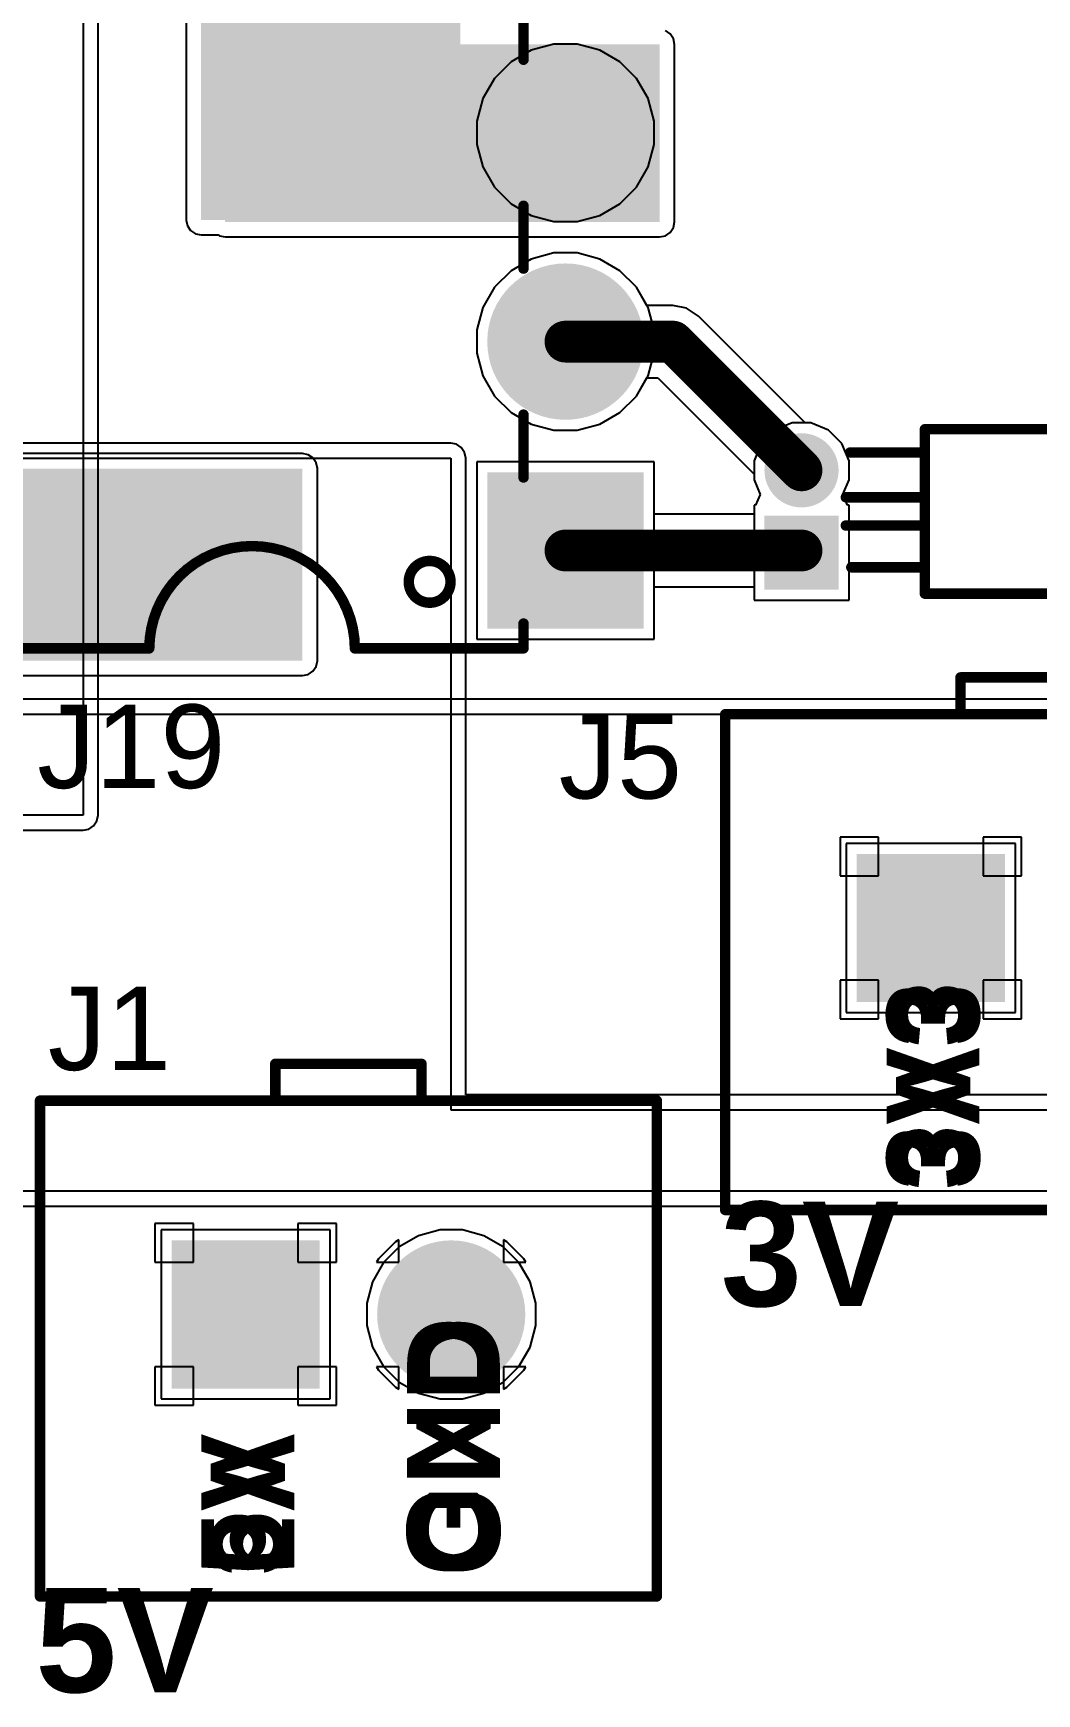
# Model space of a CAD drawing. Header units: inches. Extents: x 0 to 5376, y 0 to 5416.
# Drawn here: x 20.96 to 33.16, y 70.9 to 91.09 of the extents above; entities that cross this region are included whole.
import ezdxf

# ---------------------------------------------------------------- set-up
doc = ezdxf.new("R2010")
doc.units = ezdxf.units.IN
for name, color, linetype in [('Bottom Layer', 5, 'Continuous'), ('Bottom Overlay', 54, 'Continuous'), ('Bottom Solder', 6, 'Continuous'), ('Layer 1', 16, 'Continuous'), ('Layer 2', 76, 'Continuous'), ('Multi-Layer', 9, 'Continuous'), ('Pad Holes', 156, 'Continuous'), ('Top Layer', 1, 'Continuous'), ('Top Overlay', 2, 'Continuous'), ('Top Solder', 216, 'Continuous')]:
    doc.layers.add(name, color=color, linetype=linetype)
doc.styles.add('Arial', font='', dxfattribs={"height": 0.2})
doc.styles.add('Arial_Bold', font='', dxfattribs={"height": 0.2})
doc.styles.get('Arial').set_extended_font_data('Arial')
doc.styles.get('Arial_Bold').set_extended_font_data('Arial', bold=True)

msp = doc.modelspace()

# ---------------------------------------------------------------- hatches: boundary and pattern name
at = {"layer": 'Bottom Layer'}
h = msp.add_hatch(color=5, dxfattribs=at)
edge = h.paths.add_edge_path()
edge.add_arc((27.42919838, 89.88425), 0.8999982, 0, 360)
h = msp.add_hatch(color=5, dxfattribs=at)
edge = h.paths.add_edge_path()
edge.add_arc((27.42919838, 87.34425), 0.8999982, 0, 360)
h = msp.add_hatch(color=5, dxfattribs=at)
edge = h.paths.add_edge_path()
edge.add_arc((30.29939838, 85.779102), 0.3999992, 0, 360)
for points in [[(8.991599999999998, 83.4644), (24.2316, 83.4644), (24.2316, 85.8012), (8.991599999999998, 85.8012)], [(26.52920018, 83.9042518), (26.52920018, 85.7042482), (28.32919657999999, 85.7042482), (28.32919657999999, 83.9042518)], [(29.89939918, 84.3788), (29.89939918, 85.17879839999999), (30.69939758, 85.17879839999999), (30.69939758, 84.3788)], [(31.0216042, 81.0631983), (32.7216008, 81.0631983), (32.7216008, 79.36320169999999), (31.0216042, 79.36320169999999)], [(22.6904042, 76.3641983), (24.3904008, 76.3641983), (24.3904008, 74.66420169999999), (22.6904042, 74.66420169999999)]]:
    msp.add_hatch(color=5, dxfattribs=at).paths.add_polyline_path(points)
h = msp.add_hatch(color=5, dxfattribs=at)
edge = h.paths.add_edge_path()
edge.add_arc((26.0403975, 75.51419999999999), 0.8499983, 0, 360)
at = {"layer": 'Bottom Solder'}
h = msp.add_hatch(color=6, dxfattribs=at)
edge = h.paths.add_edge_path()
edge.add_arc((27.42919838, 89.88425), 0.9507981999999999, 0, 360)
h = msp.add_hatch(color=6, dxfattribs=at)
edge = h.paths.add_edge_path()
edge.add_arc((27.42919838, 87.34425), 0.9507981999999999, 0, 360)
h = msp.add_hatch(color=6, dxfattribs=at)
edge = h.paths.add_edge_path()
edge.add_arc((30.29939838, 85.779102), 0.4507992, 0, 360)
for points in [[(26.47840018, 83.8534518), (26.47840018, 85.7550482), (28.37999658, 85.7550482), (28.37999658, 83.8534518)], [(29.84859918, 84.32799999999999), (29.84859918, 85.2295984), (30.75019757999999, 85.2295984), (30.75019757999999, 84.32799999999999)], [(30.9708042, 81.1139983), (32.7724008, 81.1139983), (32.7724008, 79.3124017), (30.9708042, 79.3124017)], [(22.6396042, 76.4149983), (24.4412008, 76.4149983), (24.4412008, 74.6134017), (22.6396042, 74.6134017)]]:
    msp.add_hatch(color=6, dxfattribs=at).paths.add_polyline_path(points)
h = msp.add_hatch(color=6, dxfattribs=at)
edge = h.paths.add_edge_path()
edge.add_arc((26.0403975, 75.51419999999999), 0.9007983, 0, 360)
at = {"layer": 'Layer 1'}
h = msp.add_hatch(color=16, dxfattribs=at)
edge = h.paths.add_edge_path()
edge.add_arc((27.42919838, 89.88425), 0.8999982, 0, 360)
h = msp.add_hatch(color=16, dxfattribs=at)
edge = h.paths.add_edge_path()
edge.add_arc((27.42919838, 87.34425), 0.8999982, 0, 360)
h = msp.add_hatch(color=16, dxfattribs=at)
edge = h.paths.add_edge_path()
edge.add_arc((30.29939838, 85.779102), 0.3999992, 0, 360)
for points in [[(26.52920018, 83.9042518), (26.52920018, 85.7042482), (28.32919657999999, 85.7042482), (28.32919657999999, 83.9042518)], [(29.89939918, 84.3788), (29.89939918, 85.17879839999999), (30.69939758, 85.17879839999999), (30.69939758, 84.3788)], [(31.0216042, 81.0631983), (32.7216008, 81.0631983), (32.7216008, 79.36320169999999), (31.0216042, 79.36320169999999)], [(22.6904042, 76.3641983), (24.3904008, 76.3641983), (24.3904008, 74.66420169999999), (22.6904042, 74.66420169999999)]]:
    msp.add_hatch(color=16, dxfattribs=at).paths.add_polyline_path(points)
h = msp.add_hatch(color=16, dxfattribs=at)
edge = h.paths.add_edge_path()
edge.add_arc((26.0403975, 75.51419999999999), 0.8499983, 0, 360)
at = {"layer": 'Layer 2'}
h = msp.add_hatch(color=76, dxfattribs=at)
edge = h.paths.add_edge_path()
edge.add_arc((27.42919838, 89.88425), 0.8999982, 0, 360)
h = msp.add_hatch(color=76, dxfattribs=at)
edge = h.paths.add_edge_path()
edge.add_arc((27.42919838, 87.34425), 0.8999982, 0, 360)
h = msp.add_hatch(color=76, dxfattribs=at)
edge = h.paths.add_edge_path()
edge.add_arc((30.29939838, 85.779102), 0.3999992, 0, 360)
for points in [[(26.52920018, 83.9042518), (26.52920018, 85.7042482), (28.32919657999999, 85.7042482), (28.32919657999999, 83.9042518)], [(29.89939918, 84.3788), (29.89939918, 85.17879839999999), (30.69939758, 85.17879839999999), (30.69939758, 84.3788)], [(31.0216042, 81.0631983), (32.7216008, 81.0631983), (32.7216008, 79.36320169999999), (31.0216042, 79.36320169999999)], [(22.6904042, 76.3641983), (24.3904008, 76.3641983), (24.3904008, 74.66420169999999), (22.6904042, 74.66420169999999)]]:
    msp.add_hatch(color=76, dxfattribs=at).paths.add_polyline_path(points)
h = msp.add_hatch(color=76, dxfattribs=at)
edge = h.paths.add_edge_path()
edge.add_arc((26.0403975, 75.51419999999999), 0.8499983, 0, 360)
at = {"layer": 'Multi-Layer'}
h = msp.add_hatch(color=9, dxfattribs=at)
edge = h.paths.add_edge_path()
edge.add_arc((27.42919838, 89.88425), 0.8999982, 0, 360)
h = msp.add_hatch(color=9, dxfattribs=at)
edge = h.paths.add_edge_path()
edge.add_arc((27.42919838, 87.34425), 0.8999982, 0, 360)
h = msp.add_hatch(color=9, dxfattribs=at)
edge = h.paths.add_edge_path()
edge.add_arc((30.29939838, 85.779102), 0.3999992, 0, 360)
for points in [[(26.52920018, 83.9042518), (26.52920018, 85.7042482), (28.32919657999999, 85.7042482), (28.32919657999999, 83.9042518)], [(29.89939918, 84.3788), (29.89939918, 85.17879839999999), (30.69939758, 85.17879839999999), (30.69939758, 84.3788)], [(31.0216042, 81.0631983), (32.7216008, 81.0631983), (32.7216008, 79.36320169999999), (31.0216042, 79.36320169999999)], [(22.6904042, 76.3641983), (24.3904008, 76.3641983), (24.3904008, 74.66420169999999), (22.6904042, 74.66420169999999)]]:
    msp.add_hatch(color=9, dxfattribs=at).paths.add_polyline_path(points)
h = msp.add_hatch(color=9, dxfattribs=at)
edge = h.paths.add_edge_path()
edge.add_arc((26.0403975, 75.51419999999999), 0.8499983, 0, 360)
at = {"layer": 'Pad Holes'}
h = msp.add_hatch(color=7, dxfattribs=at)
edge = h.paths.add_edge_path()
edge.add_arc((27.42919838, 89.88425), 0.499999, 0, 360)
h = msp.add_hatch(color=7, dxfattribs=at)
edge = h.paths.add_edge_path()
edge.add_arc((27.42919838, 87.34425), 0.499999, 0, 360)
h = msp.add_hatch(color=7, dxfattribs=at)
edge = h.paths.add_edge_path()
edge.add_arc((30.29939838, 85.7790004), 0.2500122, 0, 360)
h = msp.add_hatch(color=7, dxfattribs=at)
edge = h.paths.add_edge_path()
edge.add_arc((27.42919838, 84.80425), 0.499999, 0, 360)
h = msp.add_hatch(color=7, dxfattribs=at)
edge = h.paths.add_edge_path()
edge.add_arc((30.29939838, 84.77885), 0.2500122, 0, 360)
h = msp.add_hatch(color=7, dxfattribs=at)
edge = h.paths.add_edge_path()
edge.add_arc((31.8716025, 80.2132), 0.4500118, 0, 360)
h = msp.add_hatch(color=7, dxfattribs=at)
edge = h.paths.add_edge_path()
edge.add_arc((23.5404025, 75.51419999999999), 0.4500118, 0, 360)
h = msp.add_hatch(color=7, dxfattribs=at)
edge = h.paths.add_edge_path()
edge.add_arc((26.0403975, 75.51419999999999), 0.4500118, 0, 360)
at = {"layer": 'Top Layer'}
for points in [[(22.99999972, 88.82219979999999), (26.14959972, 88.82219979999999), (26.14959972, 104.267), (22.99999972, 104.267)], [(28.57424562, 88.79958364), (28.57424562, 90.95858364), (23.29104562, 90.95858364), (23.29104562, 88.79958364)], [(26.52920018, 83.9042518), (26.52920018, 85.7042482), (28.32919657999999, 85.7042482), (28.32919657999999, 83.9042518)], [(29.89939918, 84.3788), (29.89939918, 85.17879839999999), (30.69939758, 85.17879839999999), (30.69939758, 84.3788)], [(31.0216042, 81.0631983), (32.7216008, 81.0631983), (32.7216008, 79.36320169999999), (31.0216042, 79.36320169999999)], [(22.6904042, 76.3641983), (24.3904008, 76.3641983), (24.3904008, 74.66420169999999), (22.6904042, 74.66420169999999)]]:
    msp.add_hatch(color=1, dxfattribs=at).paths.add_polyline_path(points)
h = msp.add_hatch(color=1, dxfattribs=at)
edge = h.paths.add_edge_path()
edge.add_arc((27.42919838, 89.88425), 0.8999982, 0, 360)
h = msp.add_hatch(color=1, dxfattribs=at)
edge = h.paths.add_edge_path()
edge.add_arc((27.42919838, 87.34425), 0.8999982, 0, 360)
h = msp.add_hatch(color=1, dxfattribs=at)
edge = h.paths.add_edge_path()
edge.add_arc((30.29939838, 85.779102), 0.3999992, 0, 360)
h = msp.add_hatch(color=1, dxfattribs=at)
edge = h.paths.add_edge_path()
edge.add_arc((26.0403975, 75.51419999999999), 0.8499983, 0, 360)
at = {"layer": 'Top Solder'}
h = msp.add_hatch(color=216, dxfattribs=at)
edge = h.paths.add_edge_path()
edge.add_arc((27.42919838, 89.88425), 0.9507981999999999, 0, 360)
h = msp.add_hatch(color=216, dxfattribs=at)
edge = h.paths.add_edge_path()
edge.add_arc((27.42919838, 87.34425), 0.9507981999999999, 0, 360)
h = msp.add_hatch(color=216, dxfattribs=at)
edge = h.paths.add_edge_path()
edge.add_arc((30.29939838, 85.779102), 0.4507992, 0, 360)
for points in [[(26.47840018, 83.8534518), (26.47840018, 85.7550482), (28.37999658, 85.7550482), (28.37999658, 83.8534518)], [(29.84859918, 84.32799999999999), (29.84859918, 85.2295984), (30.75019757999999, 85.2295984), (30.75019757999999, 84.32799999999999)], [(30.9708042, 81.1139983), (32.7724008, 81.1139983), (32.7724008, 79.3124017), (30.9708042, 79.3124017)], [(22.6396042, 76.4149983), (24.4412008, 76.4149983), (24.4412008, 74.6134017), (22.6396042, 74.6134017)]]:
    msp.add_hatch(color=216, dxfattribs=at).paths.add_polyline_path(points)
h = msp.add_hatch(color=216, dxfattribs=at)
edge = h.paths.add_edge_path()
edge.add_arc((26.0403975, 75.51419999999999), 0.9007983, 0, 360)

# ---------------------------------------------------------------- linework, layer by layer
at = {"layer": 'Bottom Layer'}
for p, q in [((27.01318448, 90.88859902), (26.76741408, 90.74670446)), ((27.28730382, 90.96204819999998), (27.01318448, 90.88859902)), ((27.57109294, 90.96204819999998), (27.28730382, 90.96204819999998)), ((27.84521227999999, 90.88859902), (27.57109294, 90.96204819999998)), ((28.09098268, 90.74670446), (27.84521227999999, 90.88859902)), ((26.76741408, 90.74670446), (26.56674392, 90.5460343)), ((28.29165284, 90.5460343), (28.09098268, 90.74670446)), ((26.56674392, 90.5460343), (26.42484936, 90.30026389999999)), ((28.4335474, 90.30026389999999), (28.29165284, 90.5460343)), ((26.42484936, 90.30026389999999), (26.35140018, 90.02614456)), ((28.50699658, 90.02614456), (28.4335474, 90.30026389999999)), ((26.35140018, 90.02614456), (26.35140018, 89.74235544)), ((28.50699658, 89.74235544), (28.50699658, 90.02614456)), ((26.35140018, 89.74235544), (26.42484936, 89.4682361)), ((28.4335474, 89.4682361), (28.50699658, 89.74235544)), ((26.42484936, 89.4682361), (26.56674392, 89.2224657)), ((28.29165284, 89.2224657), (28.4335474, 89.4682361)), ((26.56674392, 89.2224657), (26.76741408, 89.02179554)), ((28.09098268, 89.02179554), (28.29165284, 89.2224657)), ((26.76741408, 89.02179554), (27.01318448, 88.87990098)), ((27.01318448, 88.87990098), (27.28730382, 88.80645179999999)), ((27.57109294, 88.80645179999999), (27.84521227999999, 88.87990098)), ((27.84521227999999, 88.87990098), (28.09098268, 89.02179554)), ((27.28730382, 88.80645179999999), (27.57109294, 88.80645179999999)), ((27.01318448, 88.34859902), (26.76741408, 88.20670446)), ((27.28730382, 88.42204819999999), (27.01318448, 88.34859902)), ((27.57109294, 88.42204819999999), (27.28730382, 88.42204819999999)), ((27.84521227999999, 88.34859902), (27.57109294, 88.42204819999999)), ((28.09098268, 88.20670446), (27.84521227999999, 88.34859902)), ((26.76741408, 88.20670446), (26.56674392, 88.0060343)), ((28.29165284, 88.0060343), (28.09098268, 88.20670446)), ((26.56674392, 88.0060343), (26.42484936, 87.76026389999998)), ((28.4335474, 87.76026389999998), (28.29165284, 88.0060343)), ((26.42484936, 87.76026389999998), (26.35140018, 87.48614456)), ((28.50699658, 87.48614456), (28.4335474, 87.76026389999998)), ((26.35140018, 87.48614456), (26.35140018, 87.20235543999999)), ((28.50699658, 87.20235543999999), (28.50699658, 87.48614456)), ((26.35140018, 87.20235543999999), (26.42484936, 86.92823609999999)), ((28.4335474, 86.92823609999999), (28.50699658, 87.20235543999999)), ((26.42484936, 86.92823609999999), (26.56674392, 86.6824657)), ((28.29165284, 86.6824657), (28.4335474, 86.92823609999999)), ((26.56674392, 86.6824657), (26.76741408, 86.48179554)), ((28.09098268, 86.48179554), (28.29165284, 86.6824657)), ((26.76741408, 86.48179554), (27.01318448, 86.33990098)), ((27.84521227999999, 86.33990098), (28.09098268, 86.48179554)), ((27.01318448, 86.33990098), (27.28730382, 86.26645179999998)), ((27.28730382, 86.26645179999998), (27.57109294, 86.26645179999998)), ((27.57109294, 86.26645179999998), (27.84521227999999, 86.33990098)), ((29.9721016, 86.26893845999999), (29.80956192, 86.10639878)), ((30.18446592, 86.3569012), (29.9721016, 86.26893845999999)), ((30.41433084, 86.3569012), (30.18446592, 86.3569012)), ((30.62669516, 86.26893845999999), (30.41433084, 86.3569012)), ((30.78923484, 86.10639878), (30.62669516, 86.26893845999999)), ((29.80956192, 86.10639878), (29.72159918, 85.89403446)), ((30.87719758, 85.89403446), (30.78923484, 86.10639878)), ((24.2316, 85.98248234), (8.991599999999998, 85.98248234)), ((24.30097248, 85.96868252), (24.2316, 85.98248234)), ((24.35978618, 85.92938618), (24.30097248, 85.96868252)), ((24.39908252, 85.87057247999999), (24.35978618, 85.92938618)), ((24.41288234, 85.8012), (24.39908252, 85.87057247999999)), ((28.50699658, 85.8820482), (26.35140018, 85.8820482)), ((26.35140018, 85.8820482), (26.35140018, 83.72645179999999)), ((28.50699658, 83.72645179999999), (28.50699658, 85.8820482)), ((29.72159918, 85.89403446), (29.72159918, 85.66416953999999)), ((30.87719758, 85.66416953999999), (30.87719758, 85.89403446)), ((24.41288234, 83.4644), (24.41288234, 85.8012)), ((29.72159918, 85.66416953999999), (29.79639202, 85.48360094)), ((30.80240474, 85.48360094), (30.87719758, 85.66416953999999)), ((29.79639202, 85.48360094), (29.73883308, 85.3565984)), ((30.85996368, 85.3565984), (30.80240474, 85.48360094)), ((29.73883308, 85.3565984), (29.72159918, 85.3565984)), ((29.72159918, 85.3565984), (29.72159918, 84.201)), ((30.87719758, 85.3565984), (30.85996368, 85.3565984)), ((30.87719758, 84.201), (30.87719758, 85.3565984)), ((29.72159918, 84.201), (30.87719758, 84.201)), ((26.35140018, 83.72645179999999), (28.50699658, 83.72645179999999)), ((24.39908252, 83.39502752), (24.41288234, 83.4644)), ((12.24628234, 83.28311766), (24.2316, 83.28311766)), ((24.2316, 83.28311766), (24.30097248, 83.29691747999999)), ((24.30097248, 83.29691747999999), (24.35978618, 83.33621382)), ((24.35978618, 83.33621382), (24.39908252, 83.39502752)), ((35.12471765999999, 82.99452794), (12.7, 82.99452794)), ((12.7, 82.8132456), (35.306, 82.8132456)), ((31.2366025, 81.3171983), (30.7676042, 81.3171983)), ((30.7676042, 81.3171983), (30.7676042, 80.84819999999999)), ((31.2366025, 80.84819999999999), (31.2366025, 81.3171983)), ((32.9756008, 81.3171983), (32.5066025, 81.3171983)), ((32.5066025, 81.3171983), (32.5066025, 80.84819999999999)), ((32.9756008, 80.84819999999999), (32.9756008, 81.3171983)), ((30.7676042, 80.84819999999999), (31.2366025, 80.84819999999999)), ((32.5066025, 80.84819999999999), (32.9756008, 80.84819999999999)), ((31.2366025, 79.5782), (30.7676042, 79.5782)), ((30.7676042, 79.5782), (30.7676042, 79.1092017)), ((31.2366025, 79.1092017), (31.2366025, 79.5782)), ((32.9756008, 79.5782), (32.5066025, 79.5782)), ((32.5066025, 79.5782), (32.5066025, 79.1092017)), ((32.9756008, 79.1092017), (32.9756008, 79.5782)), ((30.7676042, 79.1092017), (31.2366025, 79.1092017)), ((32.5066025, 79.1092017), (32.9756008, 79.1092017)), ((38.0238, 77.0128), (12.7, 77.0128)), ((12.7, 76.83151766), (37.84251766, 76.83151766)), ((24.5682008, 76.54199829999999), (22.5126042, 76.54199829999999)), ((22.5126042, 76.54199829999999), (22.5126042, 74.4864017)), ((24.5682008, 74.4864017), (24.5682008, 76.54199829999999)), ((25.36252484, 76.39761961999999), (25.15697788, 76.19207266)), ((25.4053975, 76.42237192), (25.36252484, 76.39761961999999)), ((25.4053975, 76.14920000000001), (25.4053975, 76.42237192)), ((26.71827016, 76.39761961999999), (26.6753975, 76.42237192)), ((26.6753975, 76.42237192), (26.6753975, 76.14920000000001)), ((26.92381712, 76.19207266), (26.71827016, 76.39761961999999)), ((25.15697788, 76.19207266), (25.13222558, 76.14920000000001)), ((25.13222558, 76.14920000000001), (25.4053975, 76.14920000000001)), ((26.6753975, 76.14920000000001), (26.94856942, 76.14920000000001)), ((26.94856942, 76.14920000000001), (26.92381712, 76.19207266)), ((25.4053975, 74.8792), (25.13222558, 74.8792)), ((25.13222558, 74.8792), (25.15697788, 74.83632734)), ((25.15697788, 74.83632734), (25.36252484, 74.63078037999999)), ((25.4053975, 74.60602808), (25.4053975, 74.8792)), ((26.94856942, 74.8792), (26.6753975, 74.8792)), ((26.6753975, 74.8792), (26.6753975, 74.60602808)), ((26.71827016, 74.63078037999999), (26.92381712, 74.83632734)), ((26.92381712, 74.83632734), (26.94856942, 74.8792)), ((25.36252484, 74.63078037999999), (25.4053975, 74.60602808)), ((26.6753975, 74.60602808), (26.71827016, 74.63078037999999)), ((22.5126042, 74.4864017), (24.5682008, 74.4864017))]:
    msp.add_line(p, q, dxfattribs=at)
at = {"layer": 'Layer 1'}
for p, q in [((27.01318448, 90.88859902), (26.76741408, 90.74670446)), ((27.28730382, 90.96204819999998), (27.01318448, 90.88859902)), ((27.57109294, 90.96204819999998), (27.28730382, 90.96204819999998)), ((27.84521227999999, 90.88859902), (27.57109294, 90.96204819999998)), ((28.09098268, 90.74670446), (27.84521227999999, 90.88859902)), ((26.76741408, 90.74670446), (26.56674392, 90.5460343)), ((28.29165284, 90.5460343), (28.09098268, 90.74670446)), ((26.56674392, 90.5460343), (26.42484936, 90.30026389999999)), ((28.4335474, 90.30026389999999), (28.29165284, 90.5460343)), ((26.42484936, 90.30026389999999), (26.35140018, 90.02614456)), ((28.50699658, 90.02614456), (28.4335474, 90.30026389999999)), ((26.35140018, 90.02614456), (26.35140018, 89.74235544)), ((28.50699658, 89.74235544), (28.50699658, 90.02614456)), ((26.35140018, 89.74235544), (26.42484936, 89.4682361)), ((28.4335474, 89.4682361), (28.50699658, 89.74235544)), ((26.42484936, 89.4682361), (26.56674392, 89.2224657)), ((28.29165284, 89.2224657), (28.4335474, 89.4682361)), ((26.56674392, 89.2224657), (26.76741408, 89.02179554)), ((28.09098268, 89.02179554), (28.29165284, 89.2224657)), ((26.76741408, 89.02179554), (27.01318448, 88.87990098)), ((27.01318448, 88.87990098), (27.28730382, 88.80645179999999)), ((27.57109294, 88.80645179999999), (27.84521227999999, 88.87990098)), ((27.84521227999999, 88.87990098), (28.09098268, 89.02179554)), ((27.28730382, 88.80645179999999), (27.57109294, 88.80645179999999)), ((27.01318448, 88.34859902), (26.76741408, 88.20670446)), ((27.28730382, 88.42204819999999), (27.01318448, 88.34859902)), ((27.57109294, 88.42204819999999), (27.28730382, 88.42204819999999)), ((27.84521227999999, 88.34859902), (27.57109294, 88.42204819999999)), ((28.09098268, 88.20670446), (27.84521227999999, 88.34859902)), ((26.76741408, 88.20670446), (26.56674392, 88.0060343)), ((28.29165284, 88.0060343), (28.09098268, 88.20670446)), ((26.56674392, 88.0060343), (26.42484936, 87.76026389999998)), ((28.4335474, 87.76026389999998), (28.29165284, 88.0060343)), ((26.42484936, 87.76026389999998), (26.35140018, 87.48614456)), ((28.50699658, 87.48614456), (28.4335474, 87.76026389999998)), ((26.35140018, 87.48614456), (26.35140018, 87.20235543999999)), ((28.50699658, 87.20235543999999), (28.50699658, 87.48614456)), ((26.35140018, 87.20235543999999), (26.42484936, 86.92823609999999)), ((28.4335474, 86.92823609999999), (28.50699658, 87.20235543999999)), ((26.42484936, 86.92823609999999), (26.56674392, 86.6824657)), ((28.29165284, 86.6824657), (28.4335474, 86.92823609999999)), ((26.56674392, 86.6824657), (26.76741408, 86.48179554)), ((28.09098268, 86.48179554), (28.29165284, 86.6824657)), ((26.76741408, 86.48179554), (27.01318448, 86.33990098)), ((27.84521227999999, 86.33990098), (28.09098268, 86.48179554)), ((27.01318448, 86.33990098), (27.28730382, 86.26645179999998)), ((27.28730382, 86.26645179999998), (27.57109294, 86.26645179999998)), ((27.57109294, 86.26645179999998), (27.84521227999999, 86.33990098)), ((29.9721016, 86.26893845999999), (29.80956192, 86.10639878)), ((30.18446592, 86.3569012), (29.9721016, 86.26893845999999)), ((30.41433084, 86.3569012), (30.18446592, 86.3569012)), ((30.62669516, 86.26893845999999), (30.41433084, 86.3569012)), ((30.78923484, 86.10639878), (30.62669516, 86.26893845999999)), ((29.80956192, 86.10639878), (29.72159918, 85.89403446)), ((30.87719758, 85.89403446), (30.78923484, 86.10639878)), ((28.50699658, 85.8820482), (26.35140018, 85.8820482)), ((26.35140018, 85.8820482), (26.35140018, 83.72645179999999)), ((28.50699658, 83.72645179999999), (28.50699658, 85.8820482)), ((29.72159918, 85.89403446), (29.72159918, 85.66416953999999)), ((30.87719758, 85.66416953999999), (30.87719758, 85.89403446)), ((29.72159918, 85.66416953999999), (29.79639202, 85.48360094)), ((30.80240474, 85.48360094), (30.87719758, 85.66416953999999)), ((29.79639202, 85.48360094), (29.73883308, 85.3565984)), ((30.85996368, 85.3565984), (30.80240474, 85.48360094)), ((29.73883308, 85.3565984), (29.72159918, 85.3565984)), ((29.72159918, 85.3565984), (29.72159918, 84.201)), ((30.87719758, 85.3565984), (30.85996368, 85.3565984)), ((30.87719758, 84.201), (30.87719758, 85.3565984)), ((29.72159918, 84.201), (30.87719758, 84.201)), ((26.35140018, 83.72645179999999), (28.50699658, 83.72645179999999)), ((32.8994008, 81.2409983), (30.8438042, 81.2409983)), ((30.8438042, 81.2409983), (30.8438042, 79.18540169999999)), ((32.8994008, 79.18540169999999), (32.8994008, 81.2409983)), ((30.8438042, 79.18540169999999), (32.8994008, 79.18540169999999)), ((24.5682008, 76.54199829999999), (22.5126042, 76.54199829999999)), ((22.5126042, 76.54199829999999), (22.5126042, 74.4864017)), ((24.5682008, 74.4864017), (24.5682008, 76.54199829999999)), ((25.36252484, 76.39761961999999), (25.15697788, 76.19207266)), ((25.4053975, 76.42237192), (25.36252484, 76.39761961999999)), ((25.4053975, 76.14920000000001), (25.4053975, 76.42237192)), ((26.71827016, 76.39761961999999), (26.6753975, 76.42237192)), ((26.6753975, 76.42237192), (26.6753975, 76.14920000000001)), ((26.92381712, 76.19207266), (26.71827016, 76.39761961999999)), ((25.15697788, 76.19207266), (25.13222558, 76.14920000000001)), ((25.13222558, 76.14920000000001), (25.4053975, 76.14920000000001)), ((26.6753975, 76.14920000000001), (26.94856942, 76.14920000000001)), ((26.94856942, 76.14920000000001), (26.92381712, 76.19207266)), ((25.4053975, 74.8792), (25.13222558, 74.8792)), ((25.13222558, 74.8792), (25.15697788, 74.83632734)), ((25.15697788, 74.83632734), (25.36252484, 74.63078037999999)), ((25.4053975, 74.60602808), (25.4053975, 74.8792)), ((26.94856942, 74.8792), (26.6753975, 74.8792)), ((26.6753975, 74.8792), (26.6753975, 74.60602808)), ((26.71827016, 74.63078037999999), (26.92381712, 74.83632734)), ((26.92381712, 74.83632734), (26.94856942, 74.8792)), ((25.36252484, 74.63078037999999), (25.4053975, 74.60602808)), ((26.6753975, 74.60602808), (26.71827016, 74.63078037999999)), ((22.5126042, 74.4864017), (24.5682008, 74.4864017))]:
    msp.add_line(p, q, dxfattribs=at)
at = {"layer": 'Layer 2'}
for p, q in [((21.5646, 93.5333029), (21.5646, 81.5848)), ((21.74588234, 81.5848), (21.74588234, 93.5333029)), ((27.01318448, 90.88859902), (26.76741408, 90.74670446)), ((27.28730382, 90.96204819999998), (27.01318448, 90.88859902)), ((27.57109294, 90.96204819999998), (27.28730382, 90.96204819999998)), ((27.84521227999999, 90.88859902), (27.57109294, 90.96204819999998)), ((28.09098268, 90.74670446), (27.84521227999999, 90.88859902)), ((26.76741408, 90.74670446), (26.56674392, 90.5460343)), ((28.29165284, 90.5460343), (28.09098268, 90.74670446)), ((26.56674392, 90.5460343), (26.42484936, 90.30026389999999)), ((28.4335474, 90.30026389999999), (28.29165284, 90.5460343)), ((26.42484936, 90.30026389999999), (26.35140018, 90.02614456)), ((28.50699658, 90.02614456), (28.4335474, 90.30026389999999)), ((26.35140018, 90.02614456), (26.35140018, 89.74235544)), ((28.50699658, 89.74235544), (28.50699658, 90.02614456)), ((26.35140018, 89.74235544), (26.42484936, 89.4682361)), ((28.4335474, 89.4682361), (28.50699658, 89.74235544)), ((26.42484936, 89.4682361), (26.56674392, 89.2224657)), ((28.29165284, 89.2224657), (28.4335474, 89.4682361)), ((26.56674392, 89.2224657), (26.76741408, 89.02179554)), ((28.09098268, 89.02179554), (28.29165284, 89.2224657)), ((26.76741408, 89.02179554), (27.01318448, 88.87990098)), ((27.01318448, 88.87990098), (27.28730382, 88.80645179999999)), ((27.57109294, 88.80645179999999), (27.84521227999999, 88.87990098)), ((27.84521227999999, 88.87990098), (28.09098268, 89.02179554)), ((27.28730382, 88.80645179999999), (27.57109294, 88.80645179999999)), ((27.01318448, 88.34859902), (26.76741408, 88.20670446)), ((27.28730382, 88.42204819999999), (27.01318448, 88.34859902)), ((27.57109294, 88.42204819999999), (27.28730382, 88.42204819999999)), ((27.84521227999999, 88.34859902), (27.57109294, 88.42204819999999)), ((28.09098268, 88.20670446), (27.84521227999999, 88.34859902)), ((26.76741408, 88.20670446), (26.56674392, 88.0060343)), ((28.29165284, 88.0060343), (28.09098268, 88.20670446)), ((26.56674392, 88.0060343), (26.42484936, 87.76026389999998)), ((28.4335474, 87.76026389999998), (28.29165284, 88.0060343)), ((26.42484936, 87.76026389999998), (26.35140018, 87.48614456)), ((28.50699658, 87.48614456), (28.4335474, 87.76026389999998)), ((26.35140018, 87.48614456), (26.35140018, 87.20235543999999)), ((28.50699658, 87.20235543999999), (28.50699658, 87.48614456)), ((26.35140018, 87.20235543999999), (26.42484936, 86.92823609999999)), ((28.4335474, 86.92823609999999), (28.50699658, 87.20235543999999)), ((26.42484936, 86.92823609999999), (26.56674392, 86.6824657)), ((28.29165284, 86.6824657), (28.4335474, 86.92823609999999)), ((26.56674392, 86.6824657), (26.76741408, 86.48179554)), ((28.09098268, 86.48179554), (28.29165284, 86.6824657)), ((26.76741408, 86.48179554), (27.01318448, 86.33990098)), ((27.84521227999999, 86.33990098), (28.09098268, 86.48179554)), ((27.01318448, 86.33990098), (27.28730382, 86.26645179999998)), ((27.28730382, 86.26645179999998), (27.57109294, 86.26645179999998)), ((27.57109294, 86.26645179999998), (27.84521227999999, 86.33990098)), ((29.9721016, 86.26893845999999), (29.80956192, 86.10639878)), ((30.18446592, 86.3569012), (29.9721016, 86.26893845999999)), ((30.41433084, 86.3569012), (30.18446592, 86.3569012)), ((30.62669516, 86.26893845999999), (30.41433084, 86.3569012)), ((30.78923484, 86.10639878), (30.62669516, 86.26893845999999)), ((29.80956192, 86.10639878), (29.72159918, 85.89403446)), ((30.87719758, 85.89403446), (30.78923484, 86.10639878)), ((28.50699658, 85.8820482), (26.35140018, 85.8820482)), ((26.35140018, 85.8820482), (26.35140018, 83.72645179999999)), ((28.50699658, 83.72645179999999), (28.50699658, 85.8820482)), ((29.72159918, 85.89403446), (29.72159918, 85.66416953999999)), ((30.87719758, 85.66416953999999), (30.87719758, 85.89403446)), ((29.72159918, 85.66416953999999), (29.79639202, 85.48360094)), ((30.80240474, 85.48360094), (30.87719758, 85.66416953999999)), ((29.79639202, 85.48360094), (29.73883308, 85.3565984)), ((30.85996368, 85.3565984), (30.80240474, 85.48360094)), ((29.73883308, 85.3565984), (29.72159918, 85.3565984)), ((29.72159918, 85.3565984), (29.72159918, 84.201)), ((30.87719758, 85.3565984), (30.85996368, 85.3565984)), ((30.87719758, 84.201), (30.87719758, 85.3565984)), ((29.72159918, 84.201), (30.87719758, 84.201)), ((26.35140018, 83.72645179999999), (28.50699658, 83.72645179999999)), ((21.5646, 81.5848), (12.51927138, 81.5848)), ((21.73208252, 81.51542751999999), (21.74588234, 81.5848)), ((18.65926164, 81.40351766), (21.5646, 81.40351766)), ((21.5646, 81.40351766), (21.63397248, 81.41731748)), ((21.63397248, 81.41731748), (21.69278618, 81.45661381999999)), ((21.69278618, 81.45661381999999), (21.73208252, 81.51542751999999)), ((31.2366025, 81.3171983), (30.7676042, 81.3171983)), ((30.7676042, 81.3171983), (30.7676042, 80.84819999999999)), ((31.2366025, 80.84819999999999), (31.2366025, 81.3171983)), ((32.9756008, 81.3171983), (32.5066025, 81.3171983)), ((32.5066025, 81.3171983), (32.5066025, 80.84819999999999)), ((32.9756008, 80.84819999999999), (32.9756008, 81.3171983)), ((30.7676042, 80.84819999999999), (31.2366025, 80.84819999999999)), ((32.5066025, 80.84819999999999), (32.9756008, 80.84819999999999)), ((31.2366025, 79.5782), (30.7676042, 79.5782)), ((30.7676042, 79.5782), (30.7676042, 79.1092017)), ((31.2366025, 79.1092017), (31.2366025, 79.5782)), ((32.9756008, 79.5782), (32.5066025, 79.5782)), ((32.5066025, 79.5782), (32.5066025, 79.1092017)), ((32.9756008, 79.1092017), (32.9756008, 79.5782)), ((30.7676042, 79.1092017), (31.2366025, 79.1092017)), ((32.5066025, 79.1092017), (32.9756008, 79.1092017)), ((24.5682008, 76.54199829999999), (22.5126042, 76.54199829999999)), ((22.5126042, 76.54199829999999), (22.5126042, 74.4864017)), ((24.5682008, 74.4864017), (24.5682008, 76.54199829999999)), ((25.90508408, 76.54199829999999), (25.64368252, 76.47195526)), ((26.17571092, 76.54199829999999), (25.90508408, 76.54199829999999)), ((26.43711248, 76.47195526), (26.17571092, 76.54199829999999)), ((25.40931418, 76.33664438), (25.21795312, 76.14528331999999)), ((25.64368252, 76.47195526), (25.40931418, 76.33664438)), ((26.67148082, 76.33664438), (26.43711248, 76.47195526)), ((26.86284188, 76.14528331999999), (26.67148082, 76.33664438)), ((25.21795312, 76.14528331999999), (25.08264224, 75.91091498)), ((26.99815276, 75.91091498), (26.86284188, 76.14528331999999)), ((25.08264224, 75.91091498), (25.0125992, 75.64951342)), ((27.0681958, 75.64951342), (26.99815276, 75.91091498)), ((25.0125992, 75.64951342), (25.0125992, 75.37888658)), ((27.0681958, 75.37888658), (27.0681958, 75.64951342)), ((25.0125992, 75.37888658), (25.08264224, 75.11748502)), ((26.99815276, 75.11748502), (27.0681958, 75.37888658)), ((25.08264224, 75.11748502), (25.21795312, 74.88311667999999)), ((26.86284188, 74.88311667999999), (26.99815276, 75.11748502)), ((25.21795312, 74.88311667999999), (25.40931418, 74.69175562)), ((26.67148082, 74.69175562), (26.86284188, 74.88311667999999)), ((25.40931418, 74.69175562), (25.64368252, 74.55644473999999)), ((25.64368252, 74.55644473999999), (25.90508408, 74.4864017)), ((26.17571092, 74.4864017), (26.43711248, 74.55644473999999)), ((26.43711248, 74.55644473999999), (26.67148082, 74.69175562)), ((22.5126042, 74.4864017), (24.5682008, 74.4864017)), ((25.90508408, 74.4864017), (26.17571092, 74.4864017))]:
    msp.add_line(p, q, dxfattribs=at)
at = {"layer": 'Top Layer'}
for p, q in [((22.81871738, 99.64071765999999), (22.81871738, 88.82219979999999)), ((28.7024318, 91.08676981999999), (28.6436181, 91.12606616)), ((28.74172814, 91.02795612), (28.7024318, 91.08676981999999)), ((28.75552796, 90.95858364), (28.74172814, 91.02795612)), ((28.75552796, 88.79958364), (28.75552796, 90.95858364)), ((22.81871738, 88.82219979999999), (22.8325172, 88.75282732)), ((22.8325172, 88.75282732), (22.87181354, 88.69401361999999)), ((22.87181354, 88.69401361999999), (22.93062724, 88.65471727999999)), ((22.93062724, 88.65471727999999), (22.99999972, 88.64091746)), ((28.6436181, 88.63210112), (28.7024318, 88.67139746)), ((28.7024318, 88.67139746), (28.74172814, 88.73021116)), ((28.74172814, 88.73021116), (28.75552796, 88.79958364)), ((22.99999972, 88.64091746), (23.20847784, 88.64091746)), ((23.20847784, 88.64091746), (23.22167314, 88.63210112)), ((23.22167314, 88.63210112), (23.29104562, 88.6183013)), ((23.29104562, 88.6183013), (28.57424562, 88.6183013)), ((28.57424562, 88.6183013), (28.6436181, 88.63210112)), ((27.01318448, 88.34859902), (26.76741408, 88.20670446)), ((27.28730382, 88.42204819999999), (27.01318448, 88.34859902)), ((27.57109294, 88.42204819999999), (27.28730382, 88.42204819999999)), ((27.84521227999999, 88.34859902), (27.57109294, 88.42204819999999)), ((28.09098268, 88.20670446), (27.84521227999999, 88.34859902)), ((26.76741408, 88.20670446), (26.56674392, 88.0060343)), ((28.29165284, 88.0060343), (28.09098268, 88.20670446)), ((26.56674392, 88.0060343), (26.42484936, 87.76026389999998)), ((28.41954946, 87.78450819999999), (28.29165284, 88.0060343)), ((26.42484936, 87.76026389999998), (26.35140018, 87.48614456)), ((28.73414878, 87.78450819999999), (28.41954946, 87.78450819999999)), ((28.90262952, 87.75099544), (28.73414878, 87.78450819999999)), ((29.0454588, 87.65556002), (28.90262952, 87.75099544)), ((30.34411762, 86.3569012), (29.0454588, 87.65556002)), ((26.35140018, 87.48614456), (26.35140018, 87.20235543999999)), ((26.35140018, 87.20235543999999), (26.42484936, 86.92823609999999)), ((26.42484936, 86.92823609999999), (26.56674392, 86.6824657)), ((28.29165284, 86.6824657), (28.41954946, 86.9039918)), ((28.41954946, 86.9039918), (28.55178694, 86.9039918)), ((28.55178694, 86.9039918), (29.72159918, 85.73417956)), ((26.56674392, 86.6824657), (26.76741408, 86.48179554)), ((28.09098268, 86.48179554), (28.29165284, 86.6824657)), ((26.76741408, 86.48179554), (27.01318448, 86.33990098)), ((27.84521227999999, 86.33990098), (28.09098268, 86.48179554)), ((27.01318448, 86.33990098), (27.28730382, 86.26645179999998)), ((27.28730382, 86.26645179999998), (27.57109294, 86.26645179999998)), ((27.57109294, 86.26645179999998), (27.84521227999999, 86.33990098)), ((30.41433084, 86.3569012), (30.34411762, 86.3569012)), ((30.62669516, 86.26893845999999), (30.41433084, 86.3569012)), ((30.78923484, 86.10639878), (30.62669516, 86.26893845999999)), ((26.035, 86.10948234), (20.4244575, 86.10948234)), ((26.10437248, 86.09568252), (26.035, 86.10948234)), ((26.16318618, 86.05638617999999), (26.10437248, 86.09568252)), ((26.20248252, 85.99757247999999), (26.16318618, 86.05638617999999)), ((30.87719758, 85.89403446), (30.78923484, 86.10639878)), ((20.4244575, 85.92819999999999), (26.035, 85.92819999999999)), ((26.035, 85.92819999999999), (26.035, 78.0034)), ((26.21628234, 85.92819999999999), (26.20248252, 85.99757247999999)), ((26.21628234, 78.18468234), (26.21628234, 85.92819999999999)), ((28.50699658, 85.8820482), (26.35140018, 85.8820482)), ((26.35140018, 85.8820482), (26.35140018, 83.72645179999999)), ((28.50699658, 85.2445082), (28.50699658, 85.8820482)), ((30.87719758, 85.66416953999999), (30.87719758, 85.89403446)), ((29.72159918, 85.73417956), (29.72159918, 85.66416953999999)), ((29.72159918, 85.66416953999999), (29.79639202, 85.48360094)), ((30.80240474, 85.48360094), (30.87719758, 85.66416953999999)), ((29.79639202, 85.48360094), (29.73883308, 85.3565984)), ((30.85996368, 85.3565984), (30.80240474, 85.48360094)), ((29.72159918, 85.2445082), (28.50699658, 85.2445082)), ((29.73883308, 85.3565984), (29.72159918, 85.3565984)), ((29.72159918, 85.3565984), (29.72159918, 85.2445082)), ((30.87719758, 85.3565984), (30.85996368, 85.3565984)), ((30.87719758, 84.201), (30.87719758, 85.3565984)), ((28.50699658, 83.72645179999999), (28.50699658, 84.3639918)), ((28.50699658, 84.3639918), (29.72159918, 84.3639918)), ((29.72159918, 84.3639918), (29.72159918, 84.201)), ((29.72159918, 84.201), (30.87719758, 84.201)), ((26.35140018, 83.72645179999999), (28.50699658, 83.72645179999999)), ((32.8994008, 81.2409983), (30.8438042, 81.2409983)), ((30.8438042, 81.2409983), (30.8438042, 79.18540169999999)), ((32.8994008, 79.18540169999999), (32.8994008, 81.2409983)), ((30.8438042, 79.18540169999999), (32.8994008, 79.18540169999999)), ((41.6105848, 78.18468234), (26.21628234, 78.18468234)), ((26.035, 78.0034), (41.6105848, 78.0034)), ((22.9054025, 76.6181983), (22.4364042, 76.6181983)), ((22.4364042, 76.6181983), (22.4364042, 76.14920000000001)), ((22.9054025, 76.14920000000001), (22.9054025, 76.6181983)), ((24.6444008, 76.6181983), (24.1754025, 76.6181983)), ((24.1754025, 76.6181983), (24.1754025, 76.14920000000001)), ((24.6444008, 76.14920000000001), (24.6444008, 76.6181983)), ((25.90508408, 76.54199829999999), (25.64368252, 76.47195526)), ((26.17571092, 76.54199829999999), (25.90508408, 76.54199829999999)), ((26.43711248, 76.47195526), (26.17571092, 76.54199829999999)), ((25.40931418, 76.33664438), (25.21795312, 76.14528331999999)), ((25.64368252, 76.47195526), (25.40931418, 76.33664438)), ((26.67148082, 76.33664438), (26.43711248, 76.47195526)), ((26.86284188, 76.14528331999999), (26.67148082, 76.33664438)), ((22.4364042, 76.14920000000001), (22.9054025, 76.14920000000001)), ((24.1754025, 76.14920000000001), (24.6444008, 76.14920000000001)), ((25.21795312, 76.14528331999999), (25.08264224, 75.91091498)), ((26.99815276, 75.91091498), (26.86284188, 76.14528331999999)), ((25.08264224, 75.91091498), (25.0125992, 75.64951342)), ((27.0681958, 75.64951342), (26.99815276, 75.91091498)), ((25.0125992, 75.64951342), (25.0125992, 75.37888658)), ((27.0681958, 75.37888658), (27.0681958, 75.64951342)), ((25.0125992, 75.37888658), (25.08264224, 75.11748502)), ((26.99815276, 75.11748502), (27.0681958, 75.37888658)), ((25.08264224, 75.11748502), (25.21795312, 74.88311667999999)), ((26.86284188, 74.88311667999999), (26.99815276, 75.11748502)), ((22.9054025, 74.8792), (22.4364042, 74.8792)), ((22.4364042, 74.8792), (22.4364042, 74.4102017)), ((22.9054025, 74.4102017), (22.9054025, 74.8792)), ((24.6444008, 74.8792), (24.1754025, 74.8792)), ((24.1754025, 74.8792), (24.1754025, 74.4102017)), ((24.6444008, 74.4102017), (24.6444008, 74.8792)), ((25.21795312, 74.88311667999999), (25.40931418, 74.69175562)), ((26.67148082, 74.69175562), (26.86284188, 74.88311667999999)), ((25.40931418, 74.69175562), (25.64368252, 74.55644473999999)), ((25.64368252, 74.55644473999999), (25.90508408, 74.4864017)), ((26.17571092, 74.4864017), (26.43711248, 74.55644473999999)), ((26.43711248, 74.55644473999999), (26.67148082, 74.69175562)), ((22.4364042, 74.4102017), (22.9054025, 74.4102017)), ((24.1754025, 74.4102017), (24.6444008, 74.4102017)), ((25.90508408, 74.4864017), (26.17571092, 74.4864017))]:
    msp.add_line(p, q, dxfattribs=at)
for points in [[(27.42919838, 87.34425, 0.508, 0.508, 0), (28.73414878, 87.34425, 0.508, 0.508, 0)], [(28.73414878, 87.34425, 0.508, 0.508, 0), (30.29939838, 85.7790004, 0.508, 0.508, 0)], [(27.42919838, 84.80425, 0.508, 0.508, 0), (30.29939838, 84.80425, 0.508, 0.508, 0)]]:
    msp.add_lwpolyline(points, format="xyseb", dxfattribs=at)
for points in [[(27.30219838, 87.34425, 0.254, 0.254, 1), (27.55619838, 87.34425, 0.254, 0.254, 1)], [(28.60714878, 87.34425, 0.254, 0.254, 1), (28.86114878, 87.34425, 0.254, 0.254, 1)], [(28.60714878, 87.34425, 0.254, 0.254, 1), (28.86114878, 87.34425, 0.254, 0.254, 1)], [(30.17239838, 85.7790004, 0.254, 0.254, 1), (30.42639838, 85.7790004, 0.254, 0.254, 1)], [(27.30219838, 84.80425, 0.254, 0.254, 1), (27.55619838, 84.80425, 0.254, 0.254, 1)], [(30.17239838, 84.80425, 0.254, 0.254, 1), (30.42639838, 84.80425, 0.254, 0.254, 1)]]:
    msp.add_lwpolyline(points, format="xyseb", close=True, dxfattribs=at)
at = {"layer": 'Top Overlay'}
for points in [[(26.91921718, 90.77210699999999, 0.127, 0.127, 0), (26.91921718, 91.53639299999999, 0.127, 0.127, 0)], [(26.91921718, 88.23210699999998, 0.127, 0.127, 0), (26.91921718, 88.996393, 0.127, 0.127, 0)], [(26.91921718, 85.692107, 0.127, 0.127, 0), (26.91921718, 86.45639299999999, 0.127, 0.127, 0)], [(31.79939538, 86.2790248, 0.127, 0.127, 0), (37.89943398, 86.2790248, 0.127, 0.127, 0)], [(31.79939538, 84.27902879999999, 0.127, 0.127, 0), (31.79939538, 86.2790248, 0.127, 0.127, 0)], [(30.89157398, 85.9968816, 0.127, 0.127, 0), (31.79939538, 85.9968816, 0.127, 0.127, 0)], [(30.83833558, 85.45123879999998, 0.127, 0.127, 0), (31.79939538, 85.45123879999998, 0.127, 0.127, 0)], [(30.83764978, 85.1078816, 0.127, 0.127, 0), (31.79939538, 85.1078816, 0.127, 0.127, 0)], [(22.36918818, 83.61423205999999, 0.127, 0.127, -0.9955297462824952), (24.86887838, 83.61299, 0.127, 0.127, 0)], [(25.78945058, 84.676996, 0.127, 0.127, -90.25786347615067), (25.77819838, 84.67725, 0.127, 0.127, 0)], [(30.90447718, 84.59988159999999, 0.127, 0.127, 0), (31.79939538, 84.59988159999999, 0.127, 0.127, 0)], [(31.79939538, 84.27902879999999, 0.127, 0.127, 0), (37.89943398, 84.27902879999999, 0.127, 0.127, 0)], [(26.91921718, 83.61426, 0.127, 0.127, 0), (26.91921718, 83.916393, 0.127, 0.127, 0)], [(20.31917958, 83.61423459999999, 0.127, 0.127, 0), (22.36918818, 83.61423459999999, 0.127, 0.127, 0)], [(24.86920858, 83.61423459999999, 0.127, 0.127, 0), (26.91921718, 83.61423459999999, 0.127, 0.127, 0)], [(32.2325873, 82.8803016, 0.127, 0.127, 0), (32.2325873, 83.2613016, 0.127, 0.127, 0)], [(32.2325873, 83.2613016, 0.127, 0.127, 0), (34.0105873, 83.2613016, 0.127, 0.127, 0)], [(29.3715313, 82.8132456, 0.127, 0.127, 0), (36.8716433, 82.8132456, 0.127, 0.127, 0)], [(29.3715313, 76.7842, 0.127, 0.127, 0), (29.3715313, 82.8132456, 0.127, 0.127, 0)], [(23.9013873, 78.1813016, 0.127, 0.127, 0), (23.9013873, 78.5623016, 0.127, 0.127, 0)], [(23.9013873, 78.5623016, 0.127, 0.127, 0), (25.6793873, 78.5623016, 0.127, 0.127, 0)], [(25.6793873, 78.1813016, 0.127, 0.127, 0), (25.6793873, 78.5623016, 0.127, 0.127, 0)], [(21.0403313, 78.11424559999999, 0.127, 0.127, 0), (28.5404433, 78.11424559999999, 0.127, 0.127, 0)], [(21.0403313, 72.0852, 0.127, 0.127, 0), (21.0403313, 78.11424559999999, 0.127, 0.127, 0)], [(28.5404433, 72.0852, 0.127, 0.127, 0), (28.5404433, 78.11424559999999, 0.127, 0.127, 0)], [(29.3715313, 76.7842, 0.127, 0.127, 0), (36.8716433, 76.7842, 0.127, 0.127, 0)], [(21.0403313, 72.0852, 0.127, 0.127, 0), (28.5404433, 72.0852, 0.127, 0.127, 0)]]:
    msp.add_lwpolyline(points, format="xyseb", dxfattribs=at)
for points in [[(26.88746718, 90.77210699999999, 0.0635, 0.0635, 1), (26.95096718, 90.77210699999999, 0.0635, 0.0635, 1)], [(26.88746718, 88.996393, 0.0635, 0.0635, 1), (26.95096718, 88.996393, 0.0635, 0.0635, 1)], [(26.88746718, 88.23210699999998, 0.0635, 0.0635, 1), (26.95096718, 88.23210699999998, 0.0635, 0.0635, 1)], [(26.88746718, 86.45639299999999, 0.0635, 0.0635, 1), (26.95096718, 86.45639299999999, 0.0635, 0.0635, 1)], [(31.76764538, 86.2790248, 0.0635, 0.0635, 1), (31.83114538, 86.2790248, 0.0635, 0.0635, 1)], [(31.76764538, 86.2790248, 0.0635, 0.0635, 1), (31.83114538, 86.2790248, 0.0635, 0.0635, 1)], [(30.85982397999999, 85.9968816, 0.0635, 0.0635, 1), (30.92332398, 85.9968816, 0.0635, 0.0635, 1)], [(31.76764538, 85.9968816, 0.0635, 0.0635, 1), (31.83114538, 85.9968816, 0.0635, 0.0635, 1)], [(26.88746718, 85.692107, 0.0635, 0.0635, 1), (26.95096718, 85.692107, 0.0635, 0.0635, 1)], [(30.80658558, 85.45123879999998, 0.0635, 0.0635, 1), (30.87008558, 85.45123879999998, 0.0635, 0.0635, 1)], [(31.76764538, 85.45123879999998, 0.0635, 0.0635, 1), (31.83114538, 85.45123879999998, 0.0635, 0.0635, 1)], [(30.80589978, 85.1078816, 0.0635, 0.0635, 1), (30.86939978, 85.1078816, 0.0635, 0.0635, 1)], [(31.76764538, 85.1078816, 0.0635, 0.0635, 1), (31.83114538, 85.1078816, 0.0635, 0.0635, 1)], [(25.74644838, 84.67725, 0.0635, 0.0635, 1), (25.80994838, 84.67725, 0.0635, 0.0635, 1)], [(25.75770057999999, 84.676996, 0.0635, 0.0635, 1), (25.82120058, 84.676996, 0.0635, 0.0635, 1)], [(30.87272718, 84.59988159999999, 0.0635, 0.0635, 1), (30.93622718, 84.59988159999999, 0.0635, 0.0635, 1)], [(31.76764538, 84.59988159999999, 0.0635, 0.0635, 1), (31.83114538, 84.59988159999999, 0.0635, 0.0635, 1)], [(31.76764538, 84.27902879999999, 0.0635, 0.0635, 1), (31.83114538, 84.27902879999999, 0.0635, 0.0635, 1)], [(31.76764538, 84.27902879999999, 0.0635, 0.0635, 1), (31.83114538, 84.27902879999999, 0.0635, 0.0635, 1)], [(26.88746718, 83.916393, 0.0635, 0.0635, 1), (26.95096718, 83.916393, 0.0635, 0.0635, 1)], [(22.33743818, 83.61423459999999, 0.0635, 0.0635, 1), (22.40093818, 83.61423459999999, 0.0635, 0.0635, 1)], [(22.33743818, 83.61423205999999, 0.0635, 0.0635, 1), (22.40093818, 83.61423205999999, 0.0635, 0.0635, 1)], [(24.83712838, 83.61299, 0.0635, 0.0635, 1), (24.90062838, 83.61299, 0.0635, 0.0635, 1)], [(24.83745858, 83.61423459999999, 0.0635, 0.0635, 1), (24.90095858, 83.61423459999999, 0.0635, 0.0635, 1)], [(26.88746718, 83.61426, 0.0635, 0.0635, 1), (26.95096718, 83.61426, 0.0635, 0.0635, 1)], [(26.88746718, 83.61423459999999, 0.0635, 0.0635, 1), (26.95096718, 83.61423459999999, 0.0635, 0.0635, 1)], [(32.2008373, 83.2613016, 0.0635, 0.0635, 1), (32.2643373, 83.2613016, 0.0635, 0.0635, 1)], [(32.2008373, 83.2613016, 0.0635, 0.0635, 1), (32.2643373, 83.2613016, 0.0635, 0.0635, 1)], [(29.3397813, 82.8132456, 0.0635, 0.0635, 1), (29.4032813, 82.8132456, 0.0635, 0.0635, 1)], [(29.3397813, 82.8132456, 0.0635, 0.0635, 1), (29.4032813, 82.8132456, 0.0635, 0.0635, 1)], [(32.2008373, 82.8803016, 0.0635, 0.0635, 1), (32.2643373, 82.8803016, 0.0635, 0.0635, 1)], [(23.8696373, 78.5623016, 0.0635, 0.0635, 1), (23.9331373, 78.5623016, 0.0635, 0.0635, 1)], [(23.8696373, 78.5623016, 0.0635, 0.0635, 1), (23.9331373, 78.5623016, 0.0635, 0.0635, 1)], [(25.6476373, 78.5623016, 0.0635, 0.0635, 1), (25.7111373, 78.5623016, 0.0635, 0.0635, 1)], [(25.6476373, 78.5623016, 0.0635, 0.0635, 1), (25.7111373, 78.5623016, 0.0635, 0.0635, 1)], [(21.0085813, 78.11424559999999, 0.0635, 0.0635, 1), (21.0720813, 78.11424559999999, 0.0635, 0.0635, 1)], [(21.0085813, 78.11424559999999, 0.0635, 0.0635, 1), (21.0720813, 78.11424559999999, 0.0635, 0.0635, 1)], [(23.8696373, 78.1813016, 0.0635, 0.0635, 1), (23.9331373, 78.1813016, 0.0635, 0.0635, 1)], [(25.6476373, 78.1813016, 0.0635, 0.0635, 1), (25.7111373, 78.1813016, 0.0635, 0.0635, 1)], [(28.5086933, 78.11424559999999, 0.0635, 0.0635, 1), (28.5721933, 78.11424559999999, 0.0635, 0.0635, 1)], [(28.5086933, 78.11424559999999, 0.0635, 0.0635, 1), (28.5721933, 78.11424559999999, 0.0635, 0.0635, 1)], [(29.3397813, 76.7842, 0.0635, 0.0635, 1), (29.4032813, 76.7842, 0.0635, 0.0635, 1)], [(29.3397813, 76.7842, 0.0635, 0.0635, 1), (29.4032813, 76.7842, 0.0635, 0.0635, 1)], [(21.0085813, 72.0852, 0.0635, 0.0635, 1), (21.0720813, 72.0852, 0.0635, 0.0635, 1)], [(21.0085813, 72.0852, 0.0635, 0.0635, 1), (21.0720813, 72.0852, 0.0635, 0.0635, 1)], [(28.5086933, 72.0852, 0.0635, 0.0635, 1), (28.5721933, 72.0852, 0.0635, 0.0635, 1)], [(28.5086933, 72.0852, 0.0635, 0.0635, 1), (28.5721933, 72.0852, 0.0635, 0.0635, 1)]]:
    msp.add_lwpolyline(points, format="xyseb", close=True, dxfattribs=at)

# ---------------------------------------------------------------- texts
at = {"layer": 'Bottom Overlay', "style": 'Arial_Bold', "text_generation_flag": 2}
for s, p in [('3V3', (31.44713802, 77.03030568)), ('GND', (25.61593302, 72.33130568)), ('5V', (23.11593802, 72.33130568))]:
    msp.add_text(s, height=1.016, rotation=270, dxfattribs=at).set_placement(p)
at = {"layer": 'Top Overlay'}
for s, height, style, p in [('J19', 1.016, 'Arial', (21.00621148, 81.9151651)), ('J5', 1.016, 'Arial', (27.3476085, 81.7881651)), ('J1', 1.016, 'Arial', (21.1363179, 78.4861651)), ('3V', 1.27, 'Arial_Bold', (29.3169975, 75.61579492)), ('5V', 1.27, 'Arial_Bold', (20.9857975, 70.91927396))]:
    msp.add_text(s, height=height, dxfattribs=dict(at, style=style)).set_placement(p)
at = {"layer": 'Top Overlay', "style": 'Arial_Bold'}
for s, p in [('3V3', (32.350964, 77.03030568)), ('GND', (26.519759, 72.33130568)), ('5V', (24.019764, 72.33130568))]:
    msp.add_text(s, height=1.016, rotation=90, dxfattribs=at).set_placement(p)

doc.saveas('drawing.dxf')
